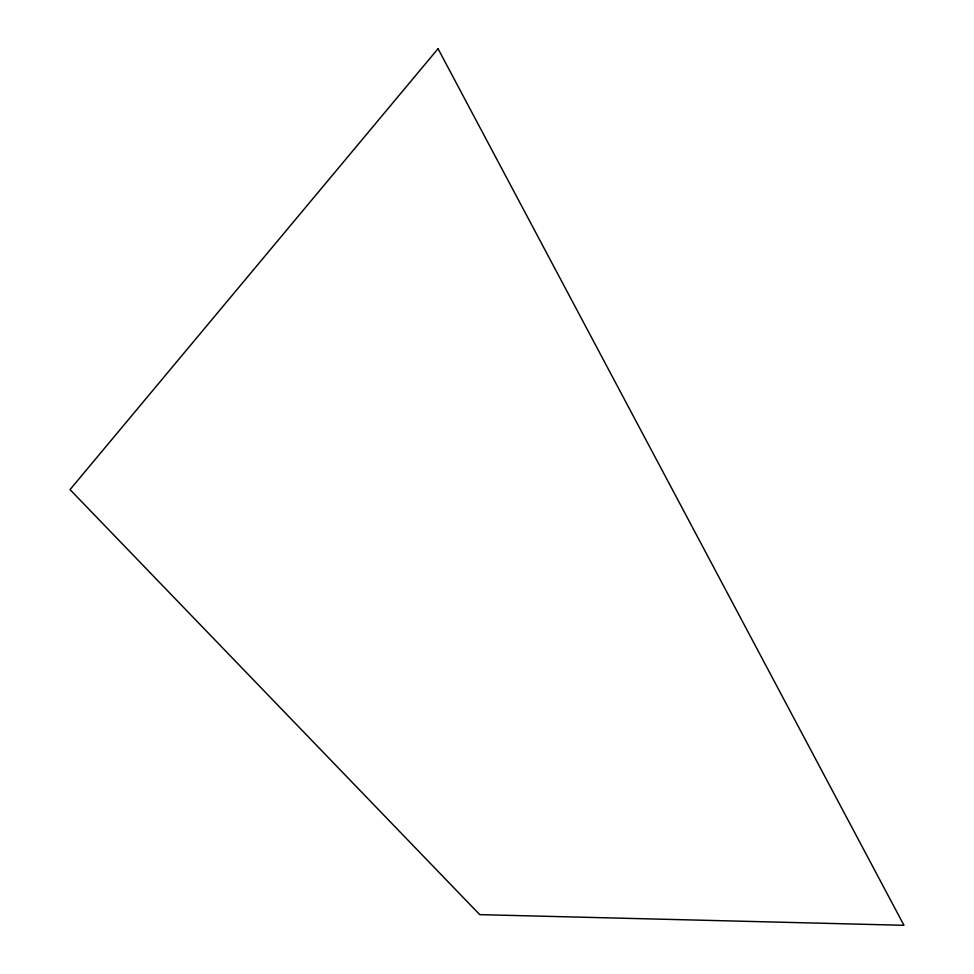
<?xml version="1.0" encoding="UTF-8"?>
<svg xmlns="http://www.w3.org/2000/svg" width="974" height="974" viewBox="0 0 974 974"><rect width="100%" height="100%" fill="white"/><g stroke="black" fill="none" stroke-linecap="round" stroke-linejoin="round"><path stroke-width="1.46" d="M438.044 48.7L70.031 489.605L479.732 914.635L903.969 925.3L438.044 48.7"/></g></svg>
